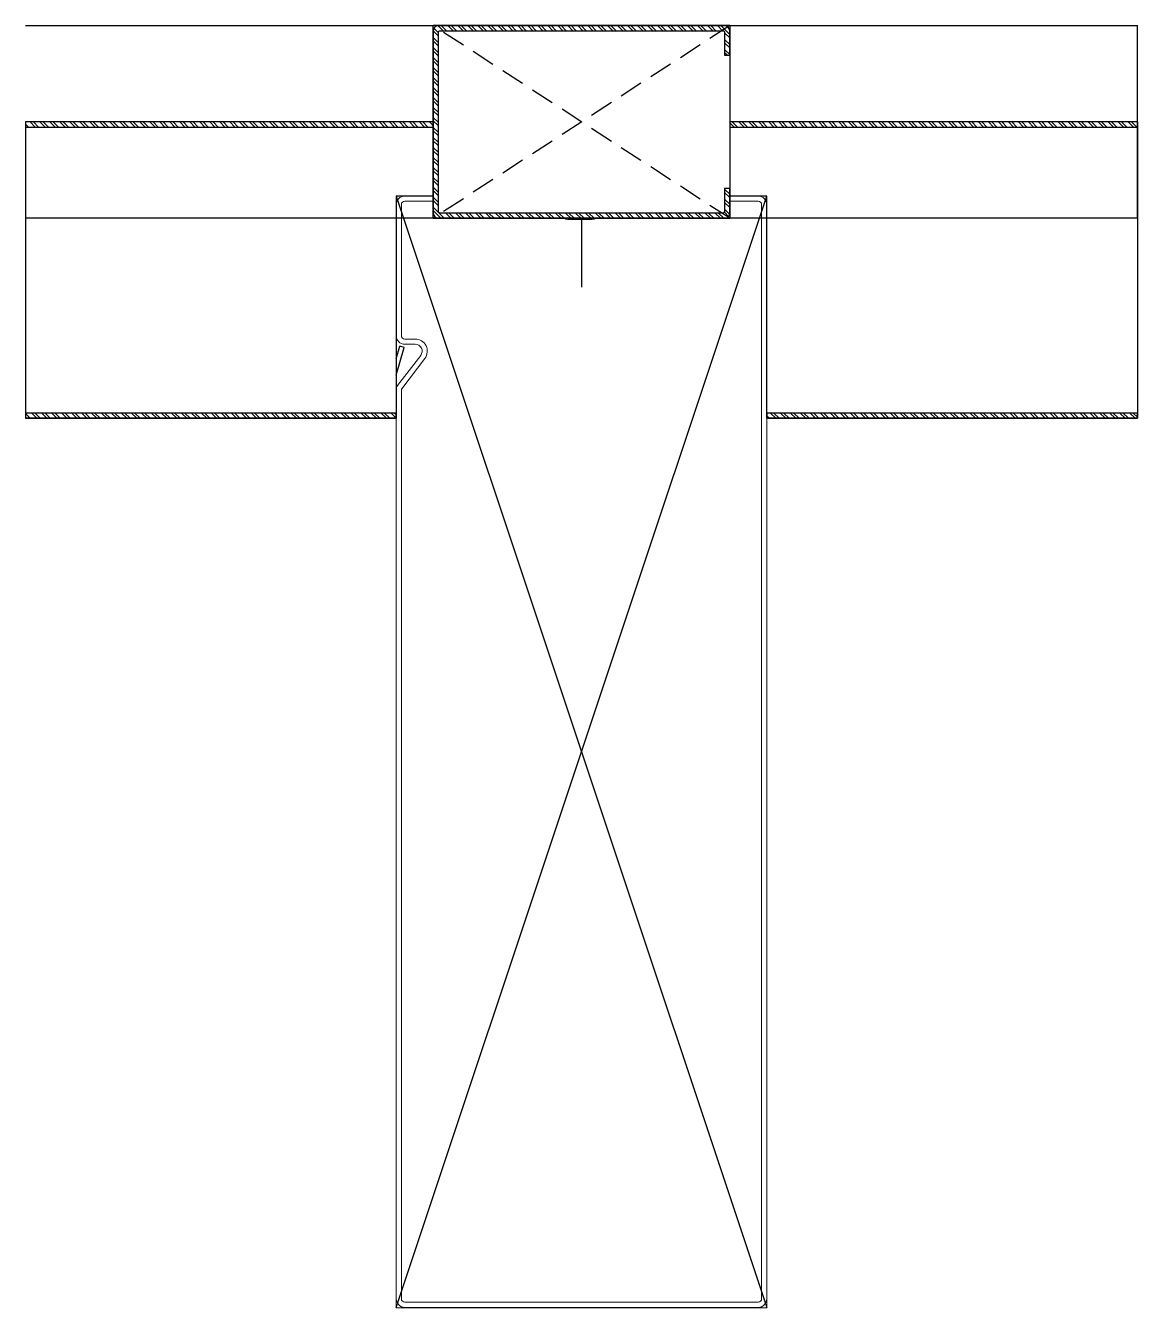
# Model space of a CAD drawing. Header units: millimetres. Extents: x -244126 to 368105, y -173968 to 259060.
# Drawn here: x 56393.3 to 56543.3, y 62298.2 to 62471.2 of the extents above; entities that cross this region are included whole.
import ezdxf
from ezdxf.enums import TextEntityAlignment as Align

# ---------------------------------------------------------------- set-up
doc = ezdxf.new("R2010")
doc.units = ezdxf.units.MM
doc.header["$MEASUREMENT"] = 0
doc.linetypes.add('HIDDEN', pattern=[9.524999999999999, 6.35, -3.175])
doc.linetypes.add('SLD-Solid', pattern=[0])
for name, color, linetype in [('000 - H A T C H', 8, 'Continuous'), ('000 - SYMBOL CON', 1, 'Continuous'), ('000 - WIPEOUT', 250, 'Continuous'), ('001 - ASCESSORIES', 1, 'Continuous'), ('A02_LITEWOOD', 7, 'Continuous'), ('A04_TUBE SERIES', 7, 'Continuous')]:
    doc.layers.add(name, color=color, linetype=linetype)
doc.styles.add('TA', font='Cordia New.ttf', dxfattribs={"height": 4.5})

# ---------------------------------------------------------------- blocks, each defined once
blk = doc.blocks.new('000 - ASSCESSORIES_FAMELINE_ALC-CARRIER_FOR_50x150mm._TOP_VIEW')
at = {"layer": '001 - ASCESSORIES', "color": 0}
for p, q in [((0, 150), (0, 0)), ((40, 150), (40, 100)), ((40, 50), (40, 0))]:
    blk.add_line(p, q, dxfattribs=at)
at = {"layer": '001 - ASCESSORIES', "color": 0, "linetype": 'SLD-Solid', "lineweight": 15}
blk.add_line((31.99199781287462, 50.00002384185836), (31.22929701115936, 50.21862387657211), dxfattribs=at)
at = {"layer": '001 - ASCESSORIES', "color": 0}
for points in [[(40, 100), (10, 100), (10, 50), (40, 50)], [(34.16875711176544, 50.00002384185836), (30.43339405709776, 51.07118080237694), (30.26799399871379, 50.49444437027)], [(31.99199781287462, 50.00002384185836), (30.26799399871379, 50.49444437027)]]:
    blk.add_lwpolyline(points, dxfattribs=at)
at = {"layer": '001 - ASCESSORIES', "color": 0, "linetype": 'SLD-Solid', "lineweight": 15}
blk.add_arc((270.3332945336515, 886.0464185074986), 868.7552071735677, 253.9698996414063, 254.0358531115238, dxfattribs=at)
at = {"layer": 'Defpoints', "color": 250}
blk.add_lwpolyline([(-2.312293932000102, 75), (22.3122939320001, 75)], dxfattribs=at)
blk = doc.blocks.new('*U3117')
at = {"color": 250}
blk.add_wipeout([(-75.00000000000007, -25.00000000000003), (75.00000000000222, -25.00000000000003), (75.00000000000222, 25), (-75.00000000000006, 25)], dxfattribs=at).dxf.layer = '000 - WIPEOUT'
blk.add_point((0, 0))
at = {"layer": 'A02_LITEWOOD', "color": 0, "linetype": 'SLD-Solid', "lineweight": 15}
blk.add_lwpolyline([(-73.36666956411312, -1.833334238788399), (-72.66666956411314, -1.83333423878874), (-72.66666956411203, 1.283327176279957, 0.4142135623731802), (-73.566669564112, 2.183327176280275), (-74.10000000000002, 2.183327176280275, 0.4142135623730878), (-75, 1.283327176280411), (-75, -23.85000000000002, 0.4142135623730459), (-73.85000000000002, -25), (-56.15000000000001, -25, 0.4142135623730602), (-55.00000000000001, -23.85000000000013), (-55.00000000000001, -22.43548832950489, -0.6160609800970902), (-53.49859182954223, -21.69278081123434), (-49.40852336439405, -24.81535441908431, 0.164473304673564), (-48.86238413755087, -25), (73.84999999999778, -25, 0.4142135623730458), (74.99999999999778, -23.85000000000014), (75.0000000000022, 23.8499999999998, 0.4142135623731445), (73.85000000000217, 25), (-73.84999999999773, 25, 0.4142135623730241), (-74.99999999999774, 23.85000000000025), (-75.00000000000009, 3.200000000000276, 0.4142135623731618), (-74.10000000000011, 2.299999999999957), (-73.45000325962985, 2.299999999999957, -0.4142135623731949), (-72.55000325962985, 1.399999999999639), (-72.55000325963098, -1.798097757399847, -0.4142135623729692), (-73.00000325963097, -2.248097757399665), (-73.0333336955124, -2.248097757399665, -0.414213562373095), (-73.48333369551239, -1.79809775739962), (-73.48333369551347, 1.373327176280343), (-74.18333369551345, 1.373327176280343), (-74.18333369551237, -1.831082456052814, 1.000965516603546), (-71.850003259631, -1.833334238788399), (-71.85000325962986, 1.399999999999411, 0.4142135623732043), (-73.45000325962985, 3.000000000000003), (-74.10000000000011, 3.000000000000003, -0.4142135623731783), (-74.3000000000001, 3.200000000000048), (-74.29999999999775, 23.85000000000014, -0.4142135623730248), (-73.84999999999773, 24.30000000000007), (73.85000000000217, 24.30000000000007, -0.4142135623731334), (74.30000000000219, 23.85000000000002), (74.2999999999978, -23.85000000000014, -0.4142135623730501), (73.84999999999778, -24.29999999999995), (-48.86238413755101, -24.29999999999995, -0.1644733046735617), (-48.98374841018279, -24.25896764868548), (-53.07552860243481, -21.13508721824223, 0.6172590698947492), (-55.70000000000001, -22.43333912823277), (-55.70000000000001, -23.85000000000002, -0.414213562373095), (-56.15000000000001, -24.29999999999995), (-73.85000000000002, -24.29999999999995, -0.4142135623730803), (-74.30000000000001, -23.85000000000002), (-74.30000000000001, 1.283327176280411, -0.4142135623730618), (-74.10000000000002, 1.483327176280343), (-73.566669564112, 1.483327176280343, -0.414213562373145), (-73.36666956411202, 1.283327176280298)], format="xyb", close=True, dxfattribs=at)
blk = doc.blocks.new('000 - FAMELINE_AL.LITEWOOD_50x150mm._CUT_VIEW')
at = {"color": 250}
blk.add_wipeout([(-75.00000000000001, 25.000000000000014), (-75.00000000000003, -24.999999999999957), (74.99999999999994, -24.999999999999986), (74.99999999999997, 25.000000000000014)], dxfattribs=at).dxf.layer = '000 - WIPEOUT'
at = {"layer": '000 - H A T C H'}
h = blk.add_hatch(dxfattribs=at)
h.set_pattern_fill('ANSI32', color=8, scale=5)
h.set_pattern_definition([(45, (0, -84.77407214813138), (-1.325825214724777, 1.325825214724777), []), (45, (0.8838834750000001, -84.77407214813138), (-1.325825214724777, 1.325825214724777), [])])
edge = h.paths.add_edge_path()
edge.add_line((-73.36666956411312, -1.833334238788368), (-72.66666956411314, -1.833334238788709))
edge.add_line((-72.66666956411314, -1.833334238788709), (-72.66666956411203, 1.283327176279982))
edge.add_arc((-73.56666956411205, 1.283327176280281), 0.9000000000000199, 359.9999999999811, 449.9999999999973)
edge.add_line((-73.566669564112, 2.183327176280301), (-74.10000000000002, 2.183327176280301))
edge.add_arc((-74.10000000000007, 1.283327176280366), 0.8999999999999346, 89.99999999999729, 179.9999999999955)
edge.add_line((-75, 1.283327176280437), (-75, -23.84999999999999))
edge.add_arc((-73.84999999999992, -23.84999999999989), 1.150000000000077, 180.000000000005, 269.9999999999951)
edge.add_line((-73.85000000000002, -24.99999999999996), (-56.15000000000001, -24.99999999999996))
edge.add_arc((-56.15000000000001, -23.84999999999997), 1.149999999999999, 270, 359.9999999999933)
edge.add_line((-55.00000000000001, -23.8500000000001), (-55.00000000000001, -22.43548832950486))
edge.add_arc((-54.06229052545101, -22.44217224002808), 0.9377332954091135, 53.0491994622933, 179.591607647658, ccw=False)
edge.add_line((-53.49859182954223, -21.69278081123431), (-49.40852336439405, -24.81535441908428))
edge.add_arc((-48.86238413755108, -24.0999999999997), 0.900000000000269, 232.6399800011971, 270.0000000000131)
edge.add_line((-48.86238413755087, -24.99999999999996), (73.84999999999778, -24.99999999999997))
edge.add_arc((73.84999999999775, -23.84999999999994), 1.150000000000034, 270.0000000000014, 359.9999999999915)
edge.add_line((74.99999999999778, -23.85000000000011), (75.0000000000022, 23.84999999999982))
edge.add_arc((73.85000000000218, 23.85000000000001), 1.15000000000002, 359.9999999999908, 450.0000000000007)
edge.add_line((73.85000000000217, 25.00000000000003), (-73.84999999999773, 25.00000000000003))
edge.add_arc((-73.84999999999772, 23.85000000000001), 1.15000000000002, 90.00000000000072, 179.9999999999866)
edge.add_line((-74.99999999999774, 23.85000000000028), (-75.00000000000009, 3.200000000000301))
edge.add_arc((-74.10000000000004, 3.200000000000031), 0.9000000000000483, 179.9999999999828, 269.9999999999955)
edge.add_line((-74.10000000000011, 2.299999999999983), (-73.45000325962985, 2.299999999999983))
edge.add_arc((-73.45000325962985, 1.399999999999977), 0.9000000000000057, -1.9895196601282805e-11, 90, ccw=False)
edge.add_line((-72.55000325962985, 1.399999999999665), (-72.55000325963098, -1.798097757399816))
edge.add_arc((-73.00000325963099, -1.798097757399631), 0.4500000000000028, 270.0000000000018, 359.99999999997647, ccw=False)
edge.add_line((-73.00000325963097, -2.248097757399634), (-73.0333336955124, -2.248097757399634))
edge.add_arc((-73.03333369551237, -1.798097757399617), 0.4500000000000171, 179.9999999999964, 269.99999999999636, ccw=False)
edge.add_line((-73.48333369551239, -1.798097757399589), (-73.48333369551347, 1.37332717628037))
edge.add_line((-73.48333369551347, 1.37332717628037), (-74.18333369551345, 1.37332717628037))
edge.add_line((-74.18333369551345, 1.37332717628037), (-74.18333369551237, -1.831082456052783))
edge.add_arc((-73.01666956411421, -1.83333423878814), 1.166666304483214, 179.8894133423368, 359.9999999999889)
edge.add_line((-71.850003259631, -1.833334238788368), (-71.85000325962986, 1.399999999999437))
edge.add_arc((-73.45000325962985, 1.400000000000034), 1.599999999999994, 359.9999999999787, 450)
edge.add_line((-73.45000325962985, 3.000000000000028), (-74.10000000000011, 3.000000000000028))
edge.add_arc((-74.10000000000011, 3.200000000000017), 0.1999999999999886, 179.9999999999837, 270, ccw=False)
edge.add_line((-74.3000000000001, 3.200000000000074), (-74.29999999999775, 23.85000000000016))
edge.add_arc((-73.84999999999772, 23.85000000000007), 0.4500000000000313, 90.00000000000182, 179.9999999999873, ccw=False)
edge.add_line((-73.84999999999773, 24.3000000000001), (73.85000000000217, 24.3000000000001))
edge.add_arc((73.85000000000218, 23.85000000000009), 0.4500000000000028, -5.5138116294983774e-12, 90.00000000000182, ccw=False)
edge.add_line((74.30000000000219, 23.85000000000005), (74.2999999999978, -23.85000000000011))
edge.add_arc((73.84999999999785, -23.84999999999997), 0.449999999999946, 269.9999999999909, 359.9999999999828, ccw=False)
edge.add_line((73.84999999999778, -24.29999999999993), (-48.862384137551, -24.29999999999992))
edge.add_arc((-48.86238413755122, -24.09999999999997), 0.199999999999946, 232.6399800012461, 270.00000000006105, ccw=False)
edge.add_line((-48.98374841018279, -24.25896764868545), (-53.07552860243481, -21.1350872182422))
edge.add_arc((-54.06229052545102, -22.44217224002803), 1.637733295409089, 52.94963205405886, 179.6909738105618)
edge.add_line((-55.70000000000001, -22.43333912823274), (-55.70000000000001, -23.84999999999999))
edge.add_arc((-56.14999999999998, -23.84999999999995), 0.4499999999999673, 269.99999999999636, 359.99999999999545, ccw=False)
edge.add_line((-56.15000000000001, -24.29999999999992), (-73.85000000000002, -24.29999999999992))
edge.add_arc((-73.85000000000004, -23.84999999999994), 0.4499999999999744, 180.0000000000054, 270.0000000000018, ccw=False)
edge.add_line((-74.30000000000001, -23.84999999999999), (-74.30000000000001, 1.283327176280437))
edge.add_arc((-74.10000000000004, 1.283327176280395), 0.1999999999999744, 89.99999999999591, 179.9999999999878, ccw=False)
edge.add_line((-74.10000000000002, 1.483327176280369), (-73.566669564112, 1.483327176280369))
edge.add_arc((-73.56666956411202, 1.283327176280366), 0.2000000000000028, -1.2221335055073723e-11, 89.99999999999591, ccw=False)
edge.add_line((-73.36666956411202, 1.283327176280324), (-73.36666956411312, -1.833334238788368))
at = {"color": 3}
blk.add_point((0, 0), dxfattribs=at)
at = {"layer": 'Defpoints', "color": 250}
blk.add_lwpolyline([(-75.00000000000001, 25.00000000000004), (-75.00000000000003, -24.99999999999996), (74.99999999999997, -24.99999999999999), (75, 25.00000000000004)], close=True, dxfattribs=at)
at = {"layer": 'A02_LITEWOOD', "color": 0}
blk.add_blockref('*U3117', (0, 2.842170943040401e-14), dxfattribs=at)
at = {"layer": '000 - SYMBOL CON', "color": 8, "linetype": 'ByBlock'}
for p, q in [((-75.00000000000007, -24.99999999999996), (75.00000000000182, 25)), ((75.0000000000018, -24.99999999999999), (-75.00000000000006, 25.00000000000003))]:
    blk.add_line(p, q, dxfattribs=at)
blk = doc.blocks.new('000 - ASSCESSORIES_FAMELINE_ALC-CARRIER_FOR_50x150mm._SIDE_VIEW')
blk.add_wipeout([(-20, -13), (19.999999999999545, -13), (19.999999999999545, 13), (-20, 13)]).dxf.layer = '000 - WIPEOUT'
at = {"layer": '000 - H A T C H'}
h = blk.add_hatch(dxfattribs=at)
h.set_pattern_fill('ANSI32', color=256, scale=0.1)
h.set_pattern_definition([(45, (-15462.63928911265, 6516.969579593075), (-0.6735192090801867, 0.6735192090801867), []), (45, (-15462.19027611265, 6516.969579593075), (-0.6735192090801867, 0.6735192090801867), [])])
edge = h.paths.add_edge_path()
edge.add_line((-20, 9), (-20, 12.30000000000018))
edge.add_arc((-19.29999999999973, 12.29999999999973), 0.7000000000002728, 89.99999999996282, 179.9999999999628, ccw=False)
edge.add_line((-19.29999999999927, 13), (19.29999999999927, 13))
edge.add_arc((19.29999999999973, 12.29999999999973), 0.7000000000002728, 3.717559593496844e-11, 90.00000000003718, ccw=False)
edge.add_line((20, 12.30000000000018), (20, -12.30000000000018))
edge.add_arc((19.29999999999973, -12.29999999999973), 0.7000000000002728, 269.9999999999627, 359.9999999999628, ccw=False)
edge.add_line((19.29999999999927, -13), (-19.29999999999927, -13))
edge.add_arc((-19.29999999999973, -12.29999999999973), 0.7000000000002728, 180.0000000000372, 270.0000000000372, ccw=False)
edge.add_line((-20, -12.30000000000018), (-20, -9))
edge.add_line((-20, -9), (-19.29999999999927, -9))
edge.add_line((-19.29999999999927, -9), (-19.29999999999927, -12.10000000000036))
edge.add_arc((-19.099999999999, -12.09999999999991), 0.2000000000002728, 180.0000000001303, 270.0000000001303)
edge.add_line((-19.09999999999854, -12.30000000000018), (19.09999999999854, -12.30000000000018))
edge.add_arc((19.099999999999, -12.09999999999991), 0.2000000000002728, 269.9999999998697, 359.9999999998697)
edge.add_line((19.29999999999927, -12.10000000000036), (19.29999999999927, 12.10000000000036))
edge.add_arc((19.099999999999, 12.09999999999991), 0.2000000000002728, 1.302755197525679e-10, 90.00000000013027)
edge.add_line((19.09999999999854, 12.30000000000018), (-19.09999999999854, 12.30000000000018))
edge.add_arc((-19.099999999999, 12.09999999999991), 0.2000000000002728, 89.99999999986973, 179.9999999998697)
edge.add_line((-19.29999999999927, 12.10000000000036), (-19.29999999999927, 9))
edge.add_line((-19.29999999999927, 9), (-20, 9))
at = {"layer": '000 - SYMBOL CON', "color": 8, "linetype": 'HIDDEN', "ltscale": 0.5}
for points in [[(-20, -13), (20, 13)], [(-20, 13), (20, -13)]]:
    blk.add_lwpolyline(points, dxfattribs=at)
at = {"layer": '001 - ASCESSORIES', "color": 0}
blk.add_lwpolyline([(-20, 9), (-20, 12.30000000000018, -0.414213562373095), (-19.29999999999927, 13), (19.29999999999927, 13, -0.414213562373095), (20, 12.30000000000018), (20, -12.30000000000018, -0.414213562373095), (19.29999999999927, -13), (-19.29999999999927, -13, -0.414213562373095), (-20, -12.30000000000018), (-20, -9), (-19.29999999999927, -9), (-19.29999999999927, -12.10000000000036, 0.414213562373095), (-19.09999999999854, -12.30000000000018), (19.09999999999854, -12.30000000000018, 0.414213562373095), (19.29999999999927, -12.10000000000036), (19.29999999999927, 12.10000000000036, 0.414213562373095), (19.09999999999854, 12.30000000000018), (-19.09999999999854, 12.30000000000018, 0.414213562373095), (-19.29999999999927, 12.10000000000036), (-19.29999999999927, 9)], format="xyb", close=True, dxfattribs=at)
at = {"layer": 'Defpoints', "color": 250}
blk.add_lwpolyline([(-20, -13), (20, -13), (20, 13), (-20, 13)], close=True, dxfattribs=at)
blk = doc.blocks.new('*U3025')
at = {"layer": 'A04_TUBE SERIES', "color": 0, "style": 'TA', "flags": 1}
for tag, p in [('ITEM_VALUE', (50, -212.5)), ('PRODUCT_NAME_VALUE', (300, -212.5)), ('ITEM_NUMBER_VALUE', (599.999999997267, -212.5)), ('PRODUCT_CODE_VALUE', (799.9999999945339, -212.5)), ('SELLING_PRICE_VALUE', (999.9999999918009, -212.5)), ('UNIT_VALUE', (1149.999999989068, -212.5)), ('TYPE_OF_COLOR_VALUE', (1274.999999986335, -212.5)), ('SECTION_VALUE', (1424.999999983602, -212.5))]:
    blk.add_attdef(tag, text='', height=9, dxfattribs=at).set_placement(p, align=Align.MIDDLE_CENTER)
at = {"color": 250}
blk.add_wipeout([(-75, -13), (74.99999999999999, -13), (74.99999999999999, 13), (-75, 13)], dxfattribs=at).dxf.layer = '000 - WIPEOUT'
at = {"layer": '001 - ASCESSORIES', "color": 0}
for p, q in [((-75.00000000000001, 1.377727649040772e-14), (-75.00000000000003, -39.99999999999999)), ((74.99999999999999, -1.377727649040772e-14), (74.99999999999997, -40.00000000000001))]:
    blk.add_line(p, q, dxfattribs=at)
at = {"layer": '001 - ASCESSORIES', "color": 4}
blk.add_lwpolyline([(-75.00000000000001, 1.377727649040772e-14), (-75.00000000000001, -0.6999999999999749), (74.99999999999999, -0.7000000000000082), (74.99999999999999, -1.952941424834697e-14)], close=True, dxfattribs=at)
at = {"layer": 'A02_LITEWOOD', "color": 0}
blk.add_line((75.00000000000003, -13), (75.00000000000003, 13), dxfattribs=at)
at = {"layer": 'A02_LITEWOOD', "color": 1}
blk.add_lwpolyline([(-19.99999999999999, -13), (20.00000000000001, -13), (20.00000000000001, 13), (-19.99999999999999, 13)], close=True, dxfattribs=at)
at = {"layer": 'A02_LITEWOOD', "color": 3, "rotation": 270}
blk.add_blockref('000 - FAMELINE_AL.LITEWOOD_50x150mm._CUT_VIEW', (-2.760291103340142e-05, -84.99991719126683), dxfattribs=at)
at = {"layer": '000 - H A T C H'}
h = blk.add_hatch(dxfattribs=at)
h.set_pattern_fill('ANSI32', color=256, scale=0.1, angle=-90.00000000000001)
h.set_pattern_definition([(315, (-64.94724861261196, 225.8870165976632), (0.6735192090801868, 0.6735192090801866), []), (315, (-64.94724861261196, 225.4380035976632), (0.6735192090801868, 0.6735192090801866), [])])
h.paths.add_polyline_path([(24.99999999999997, -39.30000000000002), (24.99999999999997, -40.00000000000001), (74.99999999999999, -40.00000000000002), (74.99999999999999, -39.30000000000003)])
h.paths.add_polyline_path([(-75.00000000000001, 1.377727649040772e-14), (-75.00000000000001, -0.6999999999999749), (74.99999999999999, -0.7000000000000082), (74.99999999999999, -1.952941424834697e-14)])
h.paths.add_polyline_path([(-75.00000000000003, -39.3), (-75.00000000000003, -39.99999999999999), (-25.00000000000002, -40), (-25.00000000000002, -39.30000000000001)])
at = {"layer": '001 - ASCESSORIES', "color": 4}
for points in [[(-75.00000000000003, -39.3), (-75.00000000000003, -39.99999999999999), (-25.00000000000002, -40), (-25.00000000000002, -39.30000000000001)], [(24.99999999999997, -39.30000000000002), (24.99999999999997, -40.00000000000001), (74.99999999999999, -40.00000000000002), (74.99999999999999, -39.30000000000003)]]:
    blk.add_lwpolyline(points, close=True, dxfattribs=at)
at = {"layer": 'A02_LITEWOOD', "color": 0}
for points in [[(-75, 13), (-19.99999999999999, 13), (-19.99999999999999, -13), (-75, -13)], [(75.00000000000003, -13), (20.00000000000001, -13), (20.00000000000001, 13), (75.00000000000003, 13)]]:
    blk.add_lwpolyline(points, dxfattribs=at)
at = {"layer": '001 - ASCESSORIES', "color": 0, "rotation": 270}
blk.add_blockref('000 - ASSCESSORIES_FAMELINE_ALC-CARRIER_FOR_50x150mm._TOP_VIEW', (-75.00000000000001, 1.377727649040772e-14), dxfattribs=at)
at = {"layer": '001 - ASCESSORIES', "color": 0}
blk.add_blockref('000 - ASSCESSORIES_FAMELINE_ALC-CARRIER_FOR_50x150mm._SIDE_VIEW', (0, 0), dxfattribs=at)
at = {"layer": '001 - ASCESSORIES', "color": 0, "xscale": -1}
blk.add_blockref('000 - ASSCESSORIES_FAMELINE_ALC-CARRIER_FOR_50x150mm._SIDE_VIEW', (-4.595234734031384e-13, 0), dxfattribs=at)

msp = doc.modelspace()

# ---------------------------------------------------------------- block references
at = {"color": 3}
msp.add_blockref('*U3025', (56468.30702161894, 62458.19154679787), dxfattribs=at)

doc.saveas('drawing.dxf')
